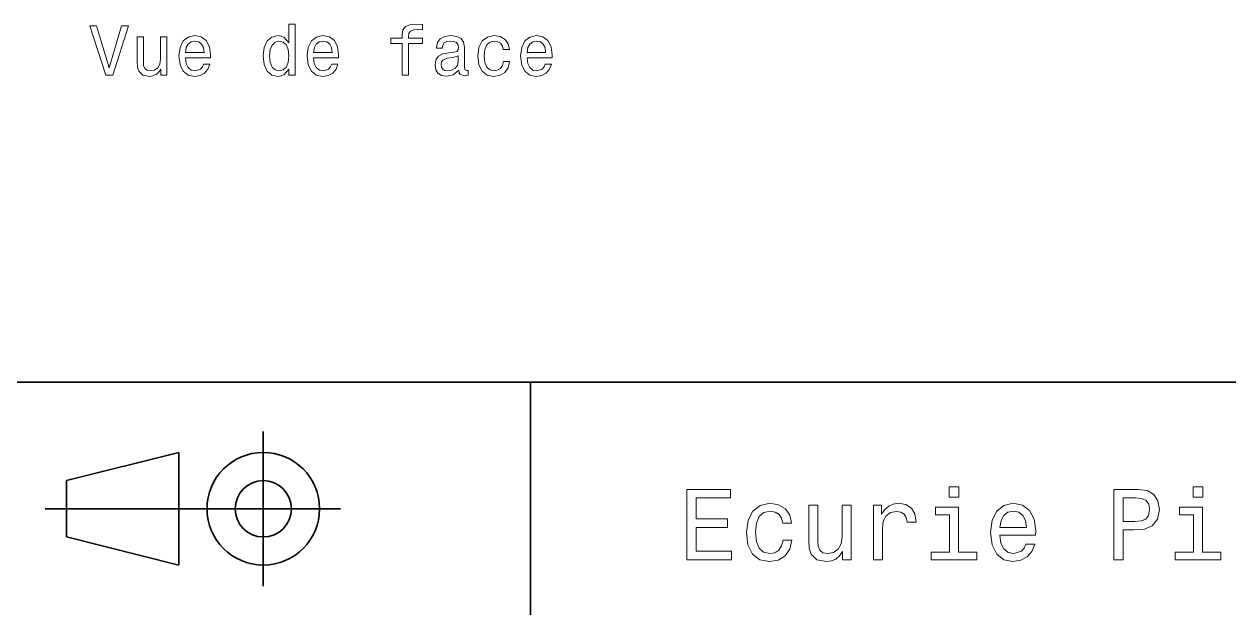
# Model space of a CAD drawing. Extents: x 0 to 297, y 0 to 210.
# Drawn here: x 126 to 211.6, y 54 to 95.4 of the extents above; entities that cross this region are included whole.
import ezdxf

# ---------------------------------------------------------------- set-up
doc = ezdxf.new("R2010")
doc.units = 0

msp = doc.modelspace()

# ---------------------------------------------------------------- linework, layer by layer
at = {"color": 7, "lineweight": 35}
for p, q in [((97, 70), (287, 70)), ((162, 10), (162, 70)), ((127.5, 61), (148.5, 61))]:
    msp.add_line(p, q, dxfattribs=at)
at = {"color": 7, "lineweight": 35, "ltscale": 0.275}
msp.add_line((143, 55.5), (143, 66.5), dxfattribs=at)
at = {"color": 7, "lineweight": 35, "ltscale": 0.206155}
for p, q in [((129, 63), (137, 65)), ((137, 57), (129, 59))]:
    msp.add_line(p, q, dxfattribs=at)
at = {"color": 7, "lineweight": 35, "ltscale": 0.2}
msp.add_line((137, 65), (137, 57), dxfattribs=at)
at = {"color": 7, "lineweight": 35, "ltscale": 0.1}
msp.add_line((129, 59), (129, 63), dxfattribs=at)
at = {"color": 7, "lineweight": 13}
for points in [[(132.931046, 95.333359), (132.053513, 92.352814), (131.150787, 95.333359), (130.671677, 95.333359), (131.801361, 91.828316), (132.305679, 91.828316), (133.410141, 95.333359)], [(144.817932, 92.246902), (144.817932, 91.828316), (145.261734, 91.828316), (145.261734, 95.449348), (144.822968, 95.449348), (144.822968, 94.122986), (144.485077, 94.506271), (144.278305, 94.597046), (144.041275, 94.632347), (143.612595, 94.531487), (143.279739, 94.249062), (143.062881, 93.795174), (142.987244, 93.184944), (143.062881, 92.574715), (143.279739, 92.115776), (143.612595, 91.828316), (144.041275, 91.732491), (144.278305, 91.767799), (144.490112, 91.858574)], [(152.877014, 94.067505), (152.877014, 91.828316), (153.320816, 91.828316), (153.320816, 94.067505), (154.329453, 94.067505), (154.329453, 94.445747), (153.320816, 94.445747), (153.320816, 94.612175), (153.35611, 94.813904), (153.472107, 94.950073), (153.668793, 95.030762), (153.951218, 95.06102), (154.329453, 95.040848), (154.329453, 95.424133), (153.850357, 95.449348), (153.416641, 95.403961), (153.114044, 95.267792), (152.93248, 95.030762), (152.877014, 94.692863), (152.877014, 94.445747), (152.065048, 94.445747), (152.065048, 94.067505)], [(136.133484, 94.53653), (135.689682, 94.53653), (135.689682, 92.973129), (135.639252, 92.610016), (135.492996, 92.347771), (135.266052, 92.186386), (134.968506, 92.135956), (134.731476, 92.1763), (134.58017, 92.297333), (134.494446, 92.504105), (134.474274, 92.796616), (134.474274, 94.53653), (134.030472, 94.53653), (134.030472, 92.756271), (134.045593, 92.398201), (134.141418, 92.100647), (134.433929, 91.828316), (134.902939, 91.732491), (135.155106, 91.767799), (135.371964, 91.858574), (135.558563, 92.014915), (135.709854, 92.241859), (135.709854, 91.828316), (136.133484, 91.828316)], [(137.46994, 93.053818), (139.245163, 93.053818), (139.250198, 93.26059), (139.16951, 93.840561), (138.947617, 94.274284), (138.594589, 94.53653), (138.125565, 94.632347), (137.666626, 94.531487), (137.313599, 94.249062), (137.086655, 93.790131), (137.005966, 93.184944), (137.081619, 92.564629), (137.308563, 92.110733), (137.65654, 91.828316), (138.110428, 91.732491), (138.503799, 91.798058), (138.826569, 91.969528), (139.063599, 92.241859), (139.199768, 92.604973), (138.761017, 92.604973), (138.670227, 92.403244), (138.539108, 92.251945), (138.165909, 92.130905), (137.878448, 92.186386), (137.661591, 92.3629), (137.52037, 92.65036), (137.46994, 93.038689)], [(137.46994, 93.427017), (137.525421, 93.775002), (137.661591, 94.032204), (137.868362, 94.188545), (138.140701, 94.244019), (138.40799, 94.188545), (138.614761, 94.032204), (138.740845, 93.775002), (138.786224, 93.427017)], [(144.116913, 94.233932), (144.409424, 94.16333), (144.631332, 93.966644), (144.762451, 93.638832), (144.812881, 93.184944), (144.762451, 92.726006), (144.631332, 92.398201), (144.409424, 92.196472), (144.116913, 92.130905), (143.839539, 92.196472), (143.627731, 92.398201), (143.486511, 92.731049), (143.441132, 93.184944), (143.486511, 93.633789), (143.627731, 93.961601), (143.839539, 94.16333)], [(146.578018, 93.053818), (148.353226, 93.053818), (148.358276, 93.26059), (148.277588, 93.840561), (148.055679, 94.274277), (147.702652, 94.53653), (147.233643, 94.632347), (146.774704, 94.531487), (146.421677, 94.249062), (146.194733, 93.790131), (146.114044, 93.184944), (146.189682, 92.564629), (146.416626, 92.110733), (146.764618, 91.828316), (147.218506, 91.732491), (147.611877, 91.798058), (147.934647, 91.969528), (148.171677, 92.241859), (148.307846, 92.604973), (147.86908, 92.604973), (147.778305, 92.403244), (147.647186, 92.251945), (147.273987, 92.130905), (146.986511, 92.186386), (146.769653, 92.3629), (146.628448, 92.65036), (146.578018, 93.038689)], [(146.578018, 93.427017), (146.633484, 93.775002), (146.769653, 94.032204), (146.976425, 94.188545), (147.248764, 94.244019), (147.516052, 94.188545), (147.722824, 94.032204), (147.848907, 93.775002), (147.894302, 93.427017)], [(156.90654, 92.181343), (156.90654, 92.166206), (156.931763, 91.994743), (157.007416, 91.873703), (157.325134, 91.777878), (157.57225, 91.81823), (157.57225, 92.161163), (157.466339, 92.146034), (157.325134, 92.211601), (157.299911, 92.41333), (157.299911, 93.815346), (157.239395, 94.173416), (157.062881, 94.425575), (156.755249, 94.576874), (156.321533, 94.632347), (155.897903, 94.571831), (155.58522, 94.40036), (155.388535, 94.133072), (155.322968, 93.780045), (155.322968, 93.749786), (155.72139, 93.749786), (155.756683, 93.961601), (155.867645, 94.112892), (156.049194, 94.203674), (156.306396, 94.238976), (156.553528, 94.21376), (156.730026, 94.138115), (156.835938, 94.006989), (156.871246, 93.825432), (156.851074, 93.613617), (156.770386, 93.507706), (156.568649, 93.457275), (156.190414, 93.416931), (155.756683, 93.326149), (155.449051, 93.164772), (155.267502, 92.912605), (155.212021, 92.539406), (155.262451, 92.206558), (155.418793, 91.959435), (155.670959, 91.803101), (156.018936, 91.74762), (156.487961, 91.853531)], [(160.058563, 93.638832), (160.49733, 93.638832), (160.40654, 94.04229), (160.189682, 94.360016), (159.851791, 94.556702), (159.413025, 94.632347), (158.928879, 94.531487), (158.56073, 94.249062), (158.328735, 93.790131), (158.248047, 93.174858), (158.3237, 92.564621), (158.550644, 92.110733), (158.908707, 91.828316), (159.397903, 91.732491), (159.831619, 91.808144), (160.16951, 92.019958), (160.401505, 92.352806), (160.502365, 92.796616), (160.078735, 92.796616), (160.003082, 92.514191), (159.861877, 92.302376), (159.660141, 92.171249), (159.413025, 92.130905), (159.105392, 92.196472), (158.883484, 92.398201), (158.74733, 92.726006), (158.701935, 93.189987), (158.74733, 93.643875), (158.888535, 93.971687), (159.115479, 94.173416), (159.413025, 94.244019), (159.675278, 94.198631), (159.871964, 94.082634), (160.003082, 93.890991)], [(161.758133, 93.053818), (163.53334, 93.053818), (163.538391, 93.26059), (163.457703, 93.840561), (163.235794, 94.274277), (162.882767, 94.53653), (162.413742, 94.632347), (161.954819, 94.531487), (161.601791, 94.249062), (161.374847, 93.790131), (161.294159, 93.184944), (161.369797, 92.564621), (161.596741, 92.110733), (161.944733, 91.828316), (162.398621, 91.732491), (162.791992, 91.79805), (163.114761, 91.969521), (163.351791, 92.241859), (163.487961, 92.604973), (163.049194, 92.604973), (162.95842, 92.403244), (162.827301, 92.251945), (162.454102, 92.130905), (162.166626, 92.186378), (161.949768, 92.362892), (161.808563, 92.65036), (161.758133, 93.038689)], [(161.758133, 93.427017), (161.813599, 93.775002), (161.949768, 94.032204), (162.15654, 94.188545), (162.428879, 94.244019), (162.696167, 94.188545), (162.902939, 94.032204), (163.029022, 93.775002), (163.074417, 93.427017)], [(156.85611, 92.776443), (156.795593, 92.514191), (156.634216, 92.312462), (156.392136, 92.181343), (156.094589, 92.135948), (155.902939, 92.161163), (155.766769, 92.241859), (155.681046, 92.383072), (155.655823, 92.579758), (155.675995, 92.756264), (155.756683, 92.882347), (156.079453, 93.02356), (156.487961, 93.084076), (156.85611, 93.205116)], [(192.439484, 62.554031), (191.769455, 62.554031), (191.769455, 61.833572), (192.439484, 61.833572)], [(209.788177, 62.554031), (209.118149, 62.554031), (209.118149, 61.833572), (209.788177, 61.833572)], [(173.109512, 57.381123), (176.279541, 57.381123), (176.279541, 57.986309), (173.772339, 57.986309), (173.772339, 59.679394), (176.005768, 59.679394), (176.005768, 60.277374), (173.772339, 60.277374), (173.772339, 61.775936), (176.221893, 61.775936), (176.221893, 62.381123), (173.109512, 62.381123)], [(203.462524, 57.381123), (204.125351, 57.381123), (204.125351, 59.492073), (204.860229, 59.492073), (205.602295, 59.528095), (206.193085, 59.780258), (206.574921, 60.270172), (206.704605, 60.940201), (206.603745, 61.559795), (206.315552, 62.013687), (205.840057, 62.287464), (205.191635, 62.381123), (203.462524, 62.381123)], [(205.01152, 61.76873), (205.443802, 61.725502), (205.760803, 61.588615), (205.94812, 61.336452), (206.01297, 60.940201), (205.940918, 60.522331), (205.746399, 60.270172), (205.414978, 60.140488), (204.96109, 60.104465), (204.125351, 60.104465), (204.125351, 61.76873)], [(179.932281, 59.967579), (180.559082, 59.967579), (180.429398, 60.543945), (180.119598, 60.997837), (179.636887, 61.278816), (179.010086, 61.386887), (178.318436, 61.242794), (177.792511, 60.839336), (177.46109, 60.183716), (177.345825, 59.304752), (177.453888, 58.432995), (177.778091, 57.78458), (178.289627, 57.381123), (178.988464, 57.244236), (179.608063, 57.352303), (180.090775, 57.6549), (180.42218, 58.130402), (180.566284, 58.764408), (179.96109, 58.764408), (179.853027, 58.36095), (179.651291, 58.058357), (179.363113, 57.871037), (179.010086, 57.8134), (178.570602, 57.907059), (178.253601, 58.195244), (178.059082, 58.663544), (177.994232, 59.326366), (178.059082, 59.974781), (178.260803, 60.443081), (178.585007, 60.731266), (179.010086, 60.83213), (179.38472, 60.767288), (179.66571, 60.601585), (179.853027, 60.327808)], [(184.788177, 61.25), (184.154175, 61.25), (184.154175, 59.016571), (184.082123, 58.497837), (183.873199, 58.123196), (183.548996, 57.892651), (183.123917, 57.820602), (182.785294, 57.878242), (182.569168, 58.051151), (182.446686, 58.346542), (182.417862, 58.764408), (182.417862, 61.25), (181.783859, 61.25), (181.783859, 58.706772), (181.805481, 58.195244), (181.942368, 57.770172), (182.360229, 57.381123), (183.030258, 57.244236), (183.390488, 57.294666), (183.700287, 57.424351), (183.966858, 57.647694), (184.182999, 57.971901), (184.182999, 57.381123), (184.788177, 57.381123)], [(186.380402, 57.381123), (187.014404, 57.381123), (187.014404, 59.592937), (187.079254, 60.12608), (187.273773, 60.507923), (187.590775, 60.738472), (188.015854, 60.817722), (188.332855, 60.767288), (188.570602, 60.623199), (188.714691, 60.378242), (188.765121, 60.046829), (189.406342, 60.046829), (189.319885, 60.630402), (189.082123, 61.048271), (188.685883, 61.30043), (188.145538, 61.386887), (187.778091, 61.32925), (187.46109, 61.185158), (187.180115, 60.940201), (186.956772, 60.608788), (186.956772, 61.25), (186.380402, 61.25)], [(192.417862, 57.914265), (192.417862, 61.120316), (190.789627, 61.120316), (190.789627, 60.579971), (191.783859, 60.579971), (191.783859, 57.914265), (190.48703, 57.914265), (190.48703, 57.381123), (193.729111, 57.381123), (193.729111, 57.914265)], [(195.37175, 59.131844), (197.907776, 59.131844), (197.914978, 59.427231), (197.799713, 60.255764), (197.482712, 60.875359), (196.978378, 61.25), (196.30835, 61.386887), (195.65274, 61.242794), (195.148407, 60.839336), (194.824203, 60.183716), (194.708923, 59.319164), (194.817001, 58.432995), (195.141205, 57.78458), (195.638321, 57.381123), (196.286743, 57.244236), (196.848694, 57.337894), (197.309799, 57.582851), (197.648407, 57.971901), (197.842941, 58.490631), (197.216141, 58.490631), (197.086456, 58.20245), (196.899139, 57.986309), (196.365997, 57.8134), (195.955322, 57.892651), (195.645538, 58.14481), (195.443802, 58.555473), (195.37175, 59.110229)], [(195.37175, 59.664986), (195.451004, 60.162102), (195.645538, 60.529537), (195.940918, 60.75288), (196.329971, 60.83213), (196.711807, 60.75288), (197.007202, 60.529537), (197.187317, 60.162102), (197.252167, 59.664986)], [(209.766571, 57.914265), (209.766571, 61.120316), (208.138321, 61.120316), (208.138321, 60.579971), (209.132568, 60.579971), (209.132568, 57.914265), (207.835724, 57.914265), (207.835724, 57.381123), (211.077805, 57.381123), (211.077805, 57.914265)]]:
    msp.add_lwpolyline(points, close=True, dxfattribs=at)
at = {"color": 7, "lineweight": 35}
for radius in [4, 2]:
    msp.add_circle((143, 61), radius, dxfattribs=at)

doc.saveas('drawing.dxf')
